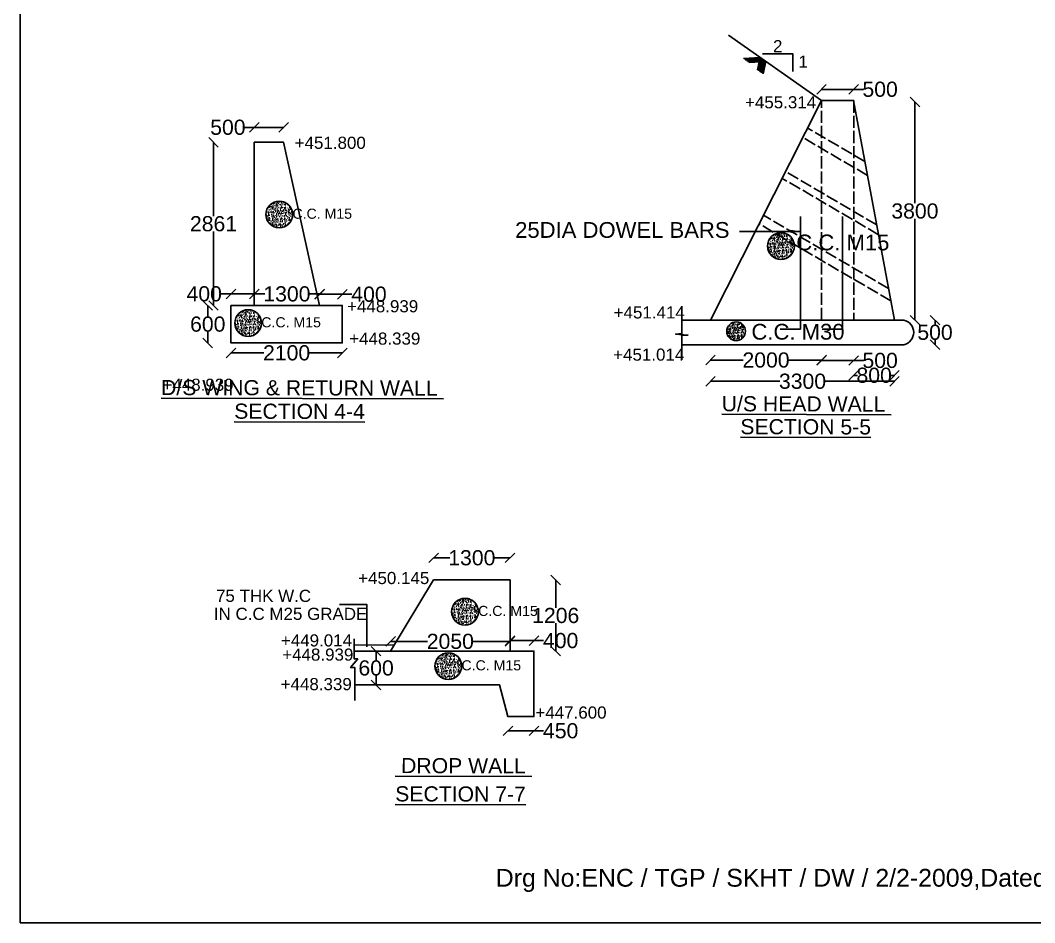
# Model space of a CAD drawing. Header units: millimetres. Extents: x 5124 to 6568637, y 2311 to 91879094.
# Drawn here: x 3786690 to 3796725, y 45942158 to 45951084 of the extents above; entities that cross this region are included whole.
import ezdxf

# ---------------------------------------------------------------- set-up
doc = ezdxf.new("R2010")
doc.units = ezdxf.units.MM
doc.header["$MEASUREMENT"] = 0
doc.linetypes.add('ACAD_ISO02W100', pattern=[15, 12, -3])
for name, color, linetype in [('DIMENSION', 7, 'Continuous'), ('DRAWING', 7, 'Continuous'), ('TEXT', 7, 'Continuous')]:
    doc.layers.add(name, color=color, linetype=linetype)
doc.styles.get("Standard").update_dxf_attribs({"font": 'arial.ttf', "height": 150})
doc.dimstyles.get("Standard").update_dxf_attribs({"dimtxt": 200, "dimasz": 110, "dimexe": 0.18, "dimexo": 0.0625, "dimgap": 0.09, "dimtad": 0, "dimtih": 1, "dimtoh": 1, "dimdec": 0, "dimzin": 0, "dimdsep": 46, "dimtxsty": 'Standard', "dimblk": 'OBLIQUE', "dimcen": 0.09, "dimse1": 1, "dimse2": 1, "dimadec": 0, "dimazin": 0, "dimtfac": 1, "dimtdec": 0, "dimtofl": 0, "dimtmove": 0, "dimatfit": 3, "dimfxl": 1, "dimtolj": 1, "dimtzin": 0, "dimarcsym": 0})

# ---------------------------------------------------------------- blocks, each defined once
blk = doc.blocks.new('_Oblique')
at = {"color": 0, "linetype": 'ByBlock', "lineweight": -2}
blk.add_line((-0.5, -0.5), (0.5, 0.5), dxfattribs=at)
blk = doc.blocks.new('*D75')
at = {"layer": 'Defpoints', "color": 0, "transparency": 16777216}
for p in [(3793518, 45948118.5), (3794616.5, 45948118.5), (3794616.5, 45947723)]:
    blk.add_point(p, dxfattribs=at)
at = {"layer": 'DIMENSION', "color": 0, "lineweight": -2, "transparency": 16777216}
for p, q in [((3793518, 45947723), (3793842.16, 45947723)), ((3794616.5, 45947723), (3794292.34, 45947723))]:
    blk.add_line(p, q, dxfattribs=at)
at = {"layer": 'DIMENSION', "color": 0, "lineweight": -2, "transparency": 16777216, "xscale": 95, "yscale": 95, "zscale": 95, "rotation": 180}
blk.add_blockref('_Oblique', (3793518, 45947723), dxfattribs=at)
at = {"layer": 'DIMENSION', "color": 0, "lineweight": -2, "transparency": 16777216, "xscale": 95, "yscale": 95, "zscale": 95}
blk.add_blockref('_Oblique', (3794616.5, 45947723), dxfattribs=at)
at = {"layer": 'DIMENSION', "color": 0, "transparency": 16777216, "insert": (3794067.25, 45947723), "char_height": 150, "attachment_point": 5}
blk.add_mtext('\\A1;2000', dxfattribs=at)
blk = doc.blocks.new('*D76')
at = {"layer": 'Defpoints', "color": 0, "transparency": 16777216}
for p in [(3794616, 45948118), (3794935, 45948118), (3794935, 45947719)]:
    blk.add_point(p, dxfattribs=at)
at = {"layer": 'DIMENSION', "color": 0, "lineweight": -2, "transparency": 16777216}
for p, q in [((3794616, 45947719), (3794935, 45947719)), ((3794935, 45947719), (3795030, 45947719))]:
    blk.add_line(p, q, dxfattribs=at)
at = {"layer": 'DIMENSION', "color": 0, "lineweight": -2, "transparency": 16777216, "xscale": 95, "yscale": 95, "zscale": 95, "rotation": 180}
blk.add_blockref('_Oblique', (3794616, 45947719), dxfattribs=at)
at = {"layer": 'DIMENSION', "color": 0, "lineweight": -2, "transparency": 16777216, "xscale": 95, "yscale": 95, "zscale": 95}
blk.add_blockref('_Oblique', (3794935, 45947719), dxfattribs=at)
at = {"layer": 'DIMENSION', "color": 0, "transparency": 16777216, "insert": (3795196, 45947719), "char_height": 150, "attachment_point": 5}
blk.add_mtext('\\A1;500', dxfattribs=at)
blk = doc.blocks.new('*D77')
at = {"layer": 'Defpoints', "color": 0, "transparency": 16777216}
for p in [(3794935, 45948118), (3795338, 45948118), (3795338, 45947572)]:
    blk.add_point(p, dxfattribs=at)
at = {"layer": 'DIMENSION', "color": 0, "lineweight": -2, "transparency": 16777216}
for p, q in [((3794935, 45947572), (3794971, 45947572)), ((3795338, 45947572), (3795302, 45947572))]:
    blk.add_line(p, q, dxfattribs=at)
at = {"layer": 'DIMENSION', "color": 0, "lineweight": -2, "transparency": 16777216, "xscale": 95, "yscale": 95, "zscale": 95, "rotation": 180}
blk.add_blockref('_Oblique', (3794935, 45947572), dxfattribs=at)
at = {"layer": 'DIMENSION', "color": 0, "lineweight": -2, "transparency": 16777216, "xscale": 95, "yscale": 95, "zscale": 95}
blk.add_blockref('_Oblique', (3795338, 45947572), dxfattribs=at)
at = {"layer": 'DIMENSION', "color": 0, "transparency": 16777216, "insert": (3795137, 45947572), "char_height": 150, "attachment_point": 5}
blk.add_mtext('\\A1;800', dxfattribs=at)
blk = doc.blocks.new('*D78')
at = {"layer": 'Defpoints', "color": 0, "transparency": 16777216}
for p in [(3795430, 45948118), (3795430, 45947876), (3795739, 45947876)]:
    blk.add_point(p, dxfattribs=at)
at = {"layer": 'DIMENSION', "color": 0, "lineweight": -2, "transparency": 16777216}
for p, q in [((3795739, 45948118), (3795739, 45948074)), ((3795739, 45947876), (3795739, 45947920))]:
    blk.add_line(p, q, dxfattribs=at)
at = {"layer": 'DIMENSION', "color": 0, "lineweight": -2, "transparency": 16777216, "xscale": 95, "yscale": 95, "zscale": 95}
for p, rotation in [((3795739, 45948118), 90), ((3795739, 45947876), 270)]:
    blk.add_blockref('_Oblique', p, dxfattribs=dict(at, rotation=rotation))
at = {"layer": 'DIMENSION', "color": 0, "transparency": 16777216, "insert": (3795739, 45947997), "char_height": 150, "attachment_point": 5}
blk.add_mtext('\\A1;500', dxfattribs=at)
blk = doc.blocks.new('*D74')
at = {"layer": 'Defpoints', "color": 0, "transparency": 16777216}
for p in [(3795338.5, 45948118.5), (3793518, 45947723), (3795338.5, 45947513)]:
    blk.add_point(p, dxfattribs=at)
at = {"layer": 'DIMENSION', "color": 0, "lineweight": -2, "transparency": 16777216}
for p, q in [((3793518, 45947513), (3794204.49015, 45947513)), ((3795338.5, 45947513), (3794652.00985, 45947513))]:
    blk.add_line(p, q, dxfattribs=at)
at = {"layer": 'DIMENSION', "color": 0, "lineweight": -2, "transparency": 16777216, "xscale": 95, "yscale": 95, "zscale": 95, "rotation": 180}
blk.add_blockref('_Oblique', (3793518, 45947513), dxfattribs=at)
at = {"layer": 'DIMENSION', "color": 0, "lineweight": -2, "transparency": 16777216, "xscale": 95, "yscale": 95, "zscale": 95}
blk.add_blockref('_Oblique', (3795338.5, 45947513), dxfattribs=at)
at = {"layer": 'DIMENSION', "color": 0, "transparency": 16777216, "insert": (3794428.25, 45947513), "char_height": 150, "attachment_point": 5}
blk.add_mtext('\\A1;3300', dxfattribs=at)
blk = doc.blocks.new('*D79')
at = {"layer": 'Defpoints', "color": 0, "transparency": 16777216}
for p in [(3794935, 45950401), (3794616, 45950290), (3794935, 45950276)]:
    blk.add_point(p, dxfattribs=at)
at = {"layer": 'DIMENSION', "color": 0, "lineweight": -2, "transparency": 16777216}
for p, q in [((3794616, 45950401), (3794935, 45950401)), ((3794935, 45950401), (3795030, 45950401))]:
    blk.add_line(p, q, dxfattribs=at)
at = {"layer": 'DIMENSION', "color": 0, "lineweight": -2, "transparency": 16777216, "xscale": 95, "yscale": 95, "zscale": 95, "rotation": 180}
blk.add_blockref('_Oblique', (3794616, 45950401), dxfattribs=at)
at = {"layer": 'DIMENSION', "color": 0, "lineweight": -2, "transparency": 16777216, "xscale": 95, "yscale": 95, "zscale": 95}
blk.add_blockref('_Oblique', (3794935, 45950401), dxfattribs=at)
at = {"layer": 'DIMENSION', "color": 0, "transparency": 16777216, "insert": (3795196, 45950401), "char_height": 150, "attachment_point": 5}
blk.add_mtext('\\A1;500', dxfattribs=at)
blk = doc.blocks.new('*D80')
at = {"layer": 'Defpoints', "color": 0, "transparency": 16777216}
for p in [(3794935, 45950276), (3794976, 45948118), (3795540, 45948118)]:
    blk.add_point(p, dxfattribs=at)
at = {"layer": 'DIMENSION', "color": 0, "lineweight": -2, "transparency": 16777216}
for p, q in [((3795540, 45950276), (3795540, 45949274)), ((3795540, 45948118), (3795540, 45949121))]:
    blk.add_line(p, q, dxfattribs=at)
at = {"layer": 'DIMENSION', "color": 0, "lineweight": -2, "transparency": 16777216, "xscale": 95, "yscale": 95, "zscale": 95}
for p, rotation in [((3795540, 45950276), 90), ((3795540, 45948118), 270)]:
    blk.add_blockref('_Oblique', p, dxfattribs=dict(at, rotation=rotation))
at = {"layer": 'DIMENSION', "color": 0, "transparency": 16777216, "insert": (3795540, 45949197), "char_height": 150, "attachment_point": 5}
blk.add_mtext('\\A1;3800', dxfattribs=at)
blk = doc.blocks.new('*D111')
at = {"layer": 'Defpoints', "color": 0, "transparency": 16777216}
for p in [(3789005, 45950025), (3789005, 45949878), (3789296, 45949878)]:
    blk.add_point(p, dxfattribs=at)
at = {"layer": 'DIMENSION', "color": 0, "lineweight": -2, "transparency": 16777216}
for p, q in [((3789005, 45950025), (3788910, 45950025)), ((3789296, 45950025), (3789005, 45950025))]:
    blk.add_line(p, q, dxfattribs=at)
at = {"layer": 'DIMENSION', "color": 0, "lineweight": -2, "transparency": 16777216, "xscale": 95, "yscale": 95, "zscale": 95, "rotation": 180}
blk.add_blockref('_Oblique', (3789005, 45950025), dxfattribs=at)
at = {"layer": 'DIMENSION', "color": 0, "lineweight": -2, "transparency": 16777216, "xscale": 95, "yscale": 95, "zscale": 95}
blk.add_blockref('_Oblique', (3789296, 45950025), dxfattribs=at)
at = {"layer": 'DIMENSION', "color": 0, "transparency": 16777216, "insert": (3788744, 45950025), "char_height": 150, "attachment_point": 5}
blk.add_mtext('\\A1;500', dxfattribs=at)
blk = doc.blocks.new('*D112')
at = {"layer": 'Defpoints', "color": 0, "transparency": 16777216}
for p in [(3789005, 45949878), (3788602, 45948263), (3789005, 45948263)]:
    blk.add_point(p, dxfattribs=at)
at = {"layer": 'DIMENSION', "color": 0, "lineweight": -2, "transparency": 16777216}
for p, q in [((3788602, 45949878), (3788602, 45949147)), ((3788602, 45948263), (3788602, 45948994))]:
    blk.add_line(p, q, dxfattribs=at)
at = {"layer": 'DIMENSION', "color": 0, "lineweight": -2, "transparency": 16777216, "xscale": 95, "yscale": 95, "zscale": 95}
for p, rotation in [((3788602, 45949878), 90), ((3788602, 45948263), 270)]:
    blk.add_blockref('_Oblique', p, dxfattribs=dict(at, rotation=rotation))
at = {"layer": 'DIMENSION', "color": 0, "transparency": 16777216, "insert": (3788602, 45949071), "char_height": 150, "attachment_point": 5}
blk.add_mtext('\\A1;2861', dxfattribs=at)
blk = doc.blocks.new('*D113')
at = {"layer": 'Defpoints', "color": 0, "transparency": 16777216}
for p in [(3788774, 45948378), (3788774, 45948263), (3789005, 45948263)]:
    blk.add_point(p, dxfattribs=at)
at = {"layer": 'DIMENSION', "color": 0, "lineweight": -2, "transparency": 16777216}
for p, q in [((3788774, 45948378), (3788679, 45948378)), ((3789005, 45948378), (3788774, 45948378))]:
    blk.add_line(p, q, dxfattribs=at)
at = {"layer": 'DIMENSION', "color": 0, "lineweight": -2, "transparency": 16777216, "xscale": 95, "yscale": 95, "zscale": 95, "rotation": 180}
blk.add_blockref('_Oblique', (3788774, 45948378), dxfattribs=at)
at = {"layer": 'DIMENSION', "color": 0, "lineweight": -2, "transparency": 16777216, "xscale": 95, "yscale": 95, "zscale": 95}
blk.add_blockref('_Oblique', (3789005, 45948378), dxfattribs=at)
at = {"layer": 'DIMENSION', "color": 0, "transparency": 16777216, "insert": (3788510, 45948378), "char_height": 150, "attachment_point": 5}
blk.add_mtext('\\A1;400', dxfattribs=at)
blk = doc.blocks.new('*D114')
at = {"layer": 'Defpoints', "color": 0, "transparency": 16777216}
for p in [(3789652, 45948377), (3789005, 45948263), (3789652, 45948263)]:
    blk.add_point(p, dxfattribs=at)
at = {"layer": 'DIMENSION', "color": 0, "lineweight": -2, "transparency": 16777216}
for p, q in [((3789005, 45948377), (3789111, 45948377)), ((3789652, 45948377), (3789545, 45948377))]:
    blk.add_line(p, q, dxfattribs=at)
at = {"layer": 'DIMENSION', "color": 0, "lineweight": -2, "transparency": 16777216, "xscale": 95, "yscale": 95, "zscale": 95, "rotation": 180}
blk.add_blockref('_Oblique', (3789005, 45948377), dxfattribs=at)
at = {"layer": 'DIMENSION', "color": 0, "lineweight": -2, "transparency": 16777216, "xscale": 95, "yscale": 95, "zscale": 95}
blk.add_blockref('_Oblique', (3789652, 45948377), dxfattribs=at)
at = {"layer": 'DIMENSION', "color": 0, "transparency": 16777216, "insert": (3789328, 45948377), "char_height": 150, "attachment_point": 5}
blk.add_mtext('\\A1;1300', dxfattribs=at)
blk = doc.blocks.new('*D115')
at = {"layer": 'Defpoints', "color": 0, "transparency": 16777216}
for p in [(3789876, 45948374), (3789652, 45948263), (3789876, 45948263)]:
    blk.add_point(p, dxfattribs=at)
at = {"layer": 'DIMENSION', "color": 0, "lineweight": -2, "transparency": 16777216}
for p, q in [((3789652, 45948374), (3789876, 45948374)), ((3789876, 45948374), (3789971, 45948374))]:
    blk.add_line(p, q, dxfattribs=at)
at = {"layer": 'DIMENSION', "color": 0, "lineweight": -2, "transparency": 16777216, "xscale": 95, "yscale": 95, "zscale": 95, "rotation": 180}
blk.add_blockref('_Oblique', (3789652, 45948374), dxfattribs=at)
at = {"layer": 'DIMENSION', "color": 0, "lineweight": -2, "transparency": 16777216, "xscale": 95, "yscale": 95, "zscale": 95}
blk.add_blockref('_Oblique', (3789876, 45948374), dxfattribs=at)
at = {"layer": 'DIMENSION', "color": 0, "transparency": 16777216, "insert": (3790140, 45948374), "char_height": 150, "attachment_point": 5}
blk.add_mtext('\\A1;400', dxfattribs=at)
blk = doc.blocks.new('*D116')
at = {"layer": 'Defpoints', "color": 0, "transparency": 16777216}
for p in [(3788774, 45948263), (3788545, 45947892), (3788774, 45947892)]:
    blk.add_point(p, dxfattribs=at)
at = {"layer": 'DIMENSION', "color": 0, "lineweight": -2, "transparency": 16777216}
for p, q in [((3788545, 45948263), (3788545, 45948154)), ((3788545, 45947892), (3788545, 45948001))]:
    blk.add_line(p, q, dxfattribs=at)
at = {"layer": 'DIMENSION', "color": 0, "lineweight": -2, "transparency": 16777216, "xscale": 95, "yscale": 95, "zscale": 95}
for p, rotation in [((3788545, 45948263), 90), ((3788545, 45947892), 270)]:
    blk.add_blockref('_Oblique', p, dxfattribs=dict(at, rotation=rotation))
at = {"layer": 'DIMENSION', "color": 0, "transparency": 16777216, "insert": (3788545, 45948078), "char_height": 150, "attachment_point": 5}
blk.add_mtext('\\A1;600', dxfattribs=at)
blk = doc.blocks.new('*D117')
at = {"layer": 'Defpoints', "color": 0, "transparency": 16777216}
for p in [(3788774, 45947892.5), (3789876, 45947892.5), (3789876, 45947794)]:
    blk.add_point(p, dxfattribs=at)
at = {"layer": 'DIMENSION', "color": 0, "lineweight": -2, "transparency": 16777216}
for p, q in [((3788774, 45947794), (3789099.91, 45947794)), ((3789876, 45947794), (3789550.09, 45947794))]:
    blk.add_line(p, q, dxfattribs=at)
at = {"layer": 'DIMENSION', "color": 0, "lineweight": -2, "transparency": 16777216, "xscale": 95, "yscale": 95, "zscale": 95, "rotation": 180}
blk.add_blockref('_Oblique', (3788774, 45947794), dxfattribs=at)
at = {"layer": 'DIMENSION', "color": 0, "lineweight": -2, "transparency": 16777216, "xscale": 95, "yscale": 95, "zscale": 95}
blk.add_blockref('_Oblique', (3789876, 45947794), dxfattribs=at)
at = {"layer": 'DIMENSION', "color": 0, "transparency": 16777216, "insert": (3789325, 45947794), "char_height": 150, "attachment_point": 5}
blk.add_mtext('\\A1;2100', dxfattribs=at)
blk = doc.blocks.new('*D118')
at = {"layer": 'Defpoints', "color": 0, "transparency": 16777216}
for p in [(3790778.5, 45945767), (3790778.5, 45945548.5), (3791536, 45945548.5)]:
    blk.add_point(p, dxfattribs=at)
at = {"layer": 'DIMENSION', "color": 0, "lineweight": -2, "transparency": 16777216}
for p, q in [((3790778.5, 45945767), (3790940.499, 45945767)), ((3791536, 45945767), (3791374.001, 45945767))]:
    blk.add_line(p, q, dxfattribs=at)
at = {"layer": 'DIMENSION', "color": 0, "lineweight": -2, "transparency": 16777216, "xscale": 95, "yscale": 95, "zscale": 95, "rotation": 180}
blk.add_blockref('_Oblique', (3790778.5, 45945767), dxfattribs=at)
at = {"layer": 'DIMENSION', "color": 0, "lineweight": -2, "transparency": 16777216, "xscale": 95, "yscale": 95, "zscale": 95}
blk.add_blockref('_Oblique', (3791536, 45945767), dxfattribs=at)
at = {"layer": 'DIMENSION', "color": 0, "transparency": 16777216, "insert": (3791157.25, 45945767), "char_height": 150, "attachment_point": 5}
blk.add_mtext('\\A1;1300', dxfattribs=at)
blk = doc.blocks.new('*D119')
at = {"layer": 'Defpoints', "color": 0, "transparency": 16777216}
for p in [(3791536, 45944940), (3790353, 45944844.5), (3791536, 45944844.5)]:
    blk.add_point(p, dxfattribs=at)
at = {"layer": 'DIMENSION', "color": 0, "lineweight": -2, "transparency": 16777216}
for p, q in [((3790353, 45944940), (3790719.41, 45944940)), ((3791536, 45944940), (3791169.59, 45944940))]:
    blk.add_line(p, q, dxfattribs=at)
at = {"layer": 'DIMENSION', "color": 0, "lineweight": -2, "transparency": 16777216, "xscale": 95, "yscale": 95, "zscale": 95, "rotation": 180}
blk.add_blockref('_Oblique', (3790353, 45944940), dxfattribs=at)
at = {"layer": 'DIMENSION', "color": 0, "lineweight": -2, "transparency": 16777216, "xscale": 95, "yscale": 95, "zscale": 95}
blk.add_blockref('_Oblique', (3791536, 45944940), dxfattribs=at)
at = {"layer": 'DIMENSION', "color": 0, "transparency": 16777216, "insert": (3790944.5, 45944940), "char_height": 150, "attachment_point": 5}
blk.add_mtext('\\A1;2050', dxfattribs=at)
blk = doc.blocks.new('*D120')
at = {"layer": 'Defpoints', "color": 0, "transparency": 16777216}
for p in [(3790210, 45944844), (3790210, 45944510), (3790210, 45944510)]:
    blk.add_point(p, dxfattribs=at)
at = {"layer": 'DIMENSION', "color": 0, "lineweight": -2, "transparency": 16777216}
for p, q in [((3790210, 45944844), (3790210, 45944754)), ((3790210, 45944510), (3790210, 45944601))]:
    blk.add_line(p, q, dxfattribs=at)
at = {"layer": 'DIMENSION', "color": 0, "lineweight": -2, "transparency": 16777216, "xscale": 95, "yscale": 95, "zscale": 95}
for p, rotation in [((3790210, 45944844), 90), ((3790210, 45944510), 270)]:
    blk.add_blockref('_Oblique', p, dxfattribs=dict(at, rotation=rotation))
at = {"layer": 'DIMENSION', "color": 0, "transparency": 16777216, "insert": (3790210, 45944677), "char_height": 150, "attachment_point": 5}
blk.add_mtext('\\A1;600', dxfattribs=at)
blk = doc.blocks.new('*D121')
at = {"layer": 'Defpoints', "color": 0, "transparency": 16777216}
for p in [(3791536, 45945548), (3791987, 45945548), (3791772, 45944844)]:
    blk.add_point(p, dxfattribs=at)
at = {"layer": 'DIMENSION', "color": 0, "lineweight": -2, "transparency": 16777216}
for p, q in [((3791987, 45945548), (3791987, 45945273)), ((3791987, 45944844), (3791987, 45945120))]:
    blk.add_line(p, q, dxfattribs=at)
at = {"layer": 'DIMENSION', "color": 0, "lineweight": -2, "transparency": 16777216, "xscale": 95, "yscale": 95, "zscale": 95}
for p, rotation in [((3791987, 45945548), 90), ((3791987, 45944844), 270)]:
    blk.add_blockref('_Oblique', p, dxfattribs=dict(at, rotation=rotation))
at = {"layer": 'DIMENSION', "color": 0, "transparency": 16777216, "insert": (3791987, 45945196), "char_height": 150, "attachment_point": 5}
blk.add_mtext('\\A1;1206', dxfattribs=at)
blk = doc.blocks.new('*D122')
at = {"layer": 'Defpoints', "color": 0, "transparency": 16777216}
for p in [(3791772, 45944948), (3791536, 45944844), (3791772, 45944844)]:
    blk.add_point(p, dxfattribs=at)
at = {"layer": 'DIMENSION', "color": 0, "lineweight": -2, "transparency": 16777216}
for p, q in [((3791536, 45944948), (3791772, 45944948)), ((3791772, 45944948), (3791867, 45944948))]:
    blk.add_line(p, q, dxfattribs=at)
at = {"layer": 'DIMENSION', "color": 0, "lineweight": -2, "transparency": 16777216, "xscale": 95, "yscale": 95, "zscale": 95, "rotation": 180}
blk.add_blockref('_Oblique', (3791536, 45944948), dxfattribs=at)
at = {"layer": 'DIMENSION', "color": 0, "lineweight": -2, "transparency": 16777216, "xscale": 95, "yscale": 95, "zscale": 95}
blk.add_blockref('_Oblique', (3791772, 45944948), dxfattribs=at)
at = {"layer": 'DIMENSION', "color": 0, "transparency": 16777216, "insert": (3792036, 45944948), "char_height": 150, "attachment_point": 5}
blk.add_mtext('\\A1;400', dxfattribs=at)
blk = doc.blocks.new('*D123')
at = {"layer": 'Defpoints', "color": 0, "transparency": 16777216}
for p in [(3791514, 45944198), (3791772, 45944198), (3791772, 45944056)]:
    blk.add_point(p, dxfattribs=at)
at = {"layer": 'DIMENSION', "color": 0, "lineweight": -2, "transparency": 16777216}
for p, q in [((3791514, 45944056), (3791772, 45944056)), ((3791772, 45944056), (3791867, 45944056))]:
    blk.add_line(p, q, dxfattribs=at)
at = {"layer": 'DIMENSION', "color": 0, "lineweight": -2, "transparency": 16777216, "xscale": 95, "yscale": 95, "zscale": 95, "rotation": 180}
blk.add_blockref('_Oblique', (3791514, 45944056), dxfattribs=at)
at = {"layer": 'DIMENSION', "color": 0, "lineweight": -2, "transparency": 16777216, "xscale": 95, "yscale": 95, "zscale": 95}
blk.add_blockref('_Oblique', (3791772, 45944056), dxfattribs=at)
at = {"layer": 'DIMENSION', "color": 0, "transparency": 16777216, "insert": (3792036, 45944056), "char_height": 150, "attachment_point": 5}
blk.add_mtext('\\A1;450', dxfattribs=at)

msp = doc.modelspace()

# ---------------------------------------------------------------- hatches: boundary and pattern name
at = {"layer": 'DRAWING'}
h = msp.add_hatch(dxfattribs=at)
h.set_pattern_fill('AR-CONC,_O', color=256, scale=7.806132)
h.set_pattern_definition([(50, (1108030.24, 10071626.315), (55.99027325, -4.898514193), [5.85459865, -64.40058511]), (355, (1108030.24, 10071626.315), (-10.8311116, 58.7171073), [4.68367892, -51.520468085]), (100.4514, (1108034.904, 10071625.907), (45.15920324, 53.81855746), [4.97564307, -54.73207546]), (46.1842, (1108030.24, 10071641.93), (83.31023998, -12.92063196), [8.78189797, -96.60087766]), (96.6356, (1108037.18, 10071640.85), (72.96100014, 76.04092224), [7.46346484, -82.09810008]), (351.1842, (1108030.24, 10071641.93), (72.96094078, 76.04097923), [7.02551838, -77.28070213]), (21, (1108038.045, 10071638.024), (46.59534959, -31.42896016), [5.85459865, -64.40058511]), (326, (1108038.045, 10071638.024), (18.99351484, 56.60616629), [4.68367892, -51.520468085]), (71.4514, (1108041.93, 10071635.405), (65.588883515, 25.17715479), [4.97564307, -54.73207546]), (37.5, (1108030.239, 10071626.315), (0.9492143, 25.986132079), [0, -50.895977563, 0, -52.301081238, 0, -51.715621373]), (7.5, (1108030.239, 10071626.315), (20.535554103, 30.788296991), [0, -29.819422437, 0, -49.725057833, 0, -19.710482108]), (327.5, (1108012.83, 10071626.315), (41.670881494, -1.760662954), [0, -19.51532882, 0, -60.88782592, 0, -80.793461315]), (317.5, (1108005.025, 10071626.315), (45.524279432, 7.814326587), [0, -25.369927466, 0, -40.435761315, 0, -57.37506673])])
h.paths.add_polyline_path([(3789120.5, 45949163.2, 1), (3789384.8, 45949163.2, 1)])
h = msp.add_hatch(dxfattribs=at)
h.set_pattern_fill('AR-CONC,_O', color=256, scale=7.806132)
h.set_pattern_definition([(50, (1112992.74, 10071313.817), (55.99027325, -4.898514193), [5.85459865, -64.40058511]), (355, (1112992.74, 10071313.817), (-10.8311116, 58.7171073), [4.68367892, -51.520468085]), (100.4514, (1112997.404, 10071313.41), (45.15920324, 53.81855746), [4.97564307, -54.73207546]), (46.1842, (1112992.74, 10071329.43), (83.31023998, -12.92063196), [8.78189797, -96.60087766]), (96.6356, (1112999.68, 10071328.35), (72.96100014, 76.04092224), [7.46346484, -82.09810008]), (351.1842, (1112992.74, 10071329.43), (72.96094078, 76.04097923), [7.02551838, -77.28070213]), (21, (1113000.544, 10071325.526), (46.59534959, -31.42896016), [5.85459865, -64.40058511]), (326, (1113000.544, 10071325.526), (18.99351484, 56.60616629), [4.68367892, -51.520468085]), (71.4514, (1113004.427, 10071322.907), (65.588883515, 25.17715479), [4.97564307, -54.73207546]), (37.5, (1112992.738, 10071313.817), (0.9492143, 25.986132079), [0, -50.895977563, 0, -52.301081238, 0, -51.715621373]), (7.5, (1112992.738, 10071313.817), (20.535554103, 30.788296991), [0, -29.819422437, 0, -49.725057833, 0, -19.710482108]), (327.5, (1112975.33, 10071313.817), (41.670881494, -1.760662954), [0, -19.51532882, 0, -60.88782592, 0, -80.793461315]), (317.5, (1112967.524, 10071313.817), (45.524279432, 7.814326587), [0, -25.369927466, 0, -40.435761315, 0, -57.37506673])])
h.paths.add_polyline_path([(3794083, 45948850.7, 1), (3794347.3, 45948850.7, 1)])
h = msp.add_hatch(dxfattribs=at)
h.set_pattern_fill('AR-CONC,_O', color=256, scale=7.806132)
h.set_pattern_definition([(50, (1107722.24, 10070552.315), (55.99027325, -4.898514193), [5.85459865, -64.40058511]), (355, (1107722.24, 10070552.315), (-10.8311116, 58.7171073), [4.68367892, -51.520468085]), (100.4514, (1107726.904, 10070551.907), (45.15920324, 53.81855746), [4.97564307, -54.73207546]), (46.1842, (1107722.24, 10070567.93), (83.31023998, -12.92063196), [8.78189797, -96.60087766]), (96.6356, (1107729.18, 10070566.85), (72.96100014, 76.04092224), [7.46346484, -82.09810008]), (351.1842, (1107722.24, 10070567.93), (72.96094078, 76.04097923), [7.02551838, -77.28070213]), (21, (1107730.045, 10070564.024), (46.59534959, -31.42896016), [5.85459865, -64.40058511]), (326, (1107730.045, 10070564.024), (18.99351484, 56.60616629), [4.68367892, -51.520468085]), (71.4514, (1107733.93, 10070561.405), (65.588883515, 25.17715479), [4.97564307, -54.73207546]), (37.5, (1107722.239, 10070552.315), (0.9492143, 25.986132079), [0, -50.895977563, 0, -52.301081238, 0, -51.715621373]), (7.5, (1107722.239, 10070552.315), (20.535554103, 30.788296991), [0, -29.819422437, 0, -49.725057833, 0, -19.710482108]), (327.5, (1107704.83, 10070552.315), (41.670881494, -1.760662954), [0, -19.51532882, 0, -60.88782592, 0, -80.793461315]), (317.5, (1107697.025, 10070552.315), (45.524279432, 7.814326587), [0, -25.369927466, 0, -40.435761315, 0, -57.37506673])])
h.paths.add_polyline_path([(3788812.5, 45948089.2, 1), (3789076.8, 45948089.2, 1)])
h = msp.add_hatch(dxfattribs=at)
h.set_pattern_fill('AR-CONC,_O', color=256, scale=7.806132)
h.set_pattern_definition([(50, (1112548.74, 10070470.817), (55.99027325, -4.898514193), [5.85459865, -64.40058511]), (355, (1112548.74, 10070470.817), (-10.8311116, 58.7171073), [4.68367892, -51.520468085]), (100.4514, (1112553.404, 10070470.41), (45.15920324, 53.81855746), [4.97564307, -54.73207546]), (46.1842, (1112548.74, 10070486.43), (83.31023998, -12.92063196), [8.78189797, -96.60087766]), (96.6356, (1112555.68, 10070485.35), (72.96100014, 76.04092224), [7.46346484, -82.09810008]), (351.1842, (1112548.74, 10070486.43), (72.96094078, 76.04097923), [7.02551838, -77.28070213]), (21, (1112556.544, 10070482.526), (46.59534959, -31.42896016), [5.85459865, -64.40058511]), (326, (1112556.544, 10070482.526), (18.99351484, 56.60616629), [4.68367892, -51.520468085]), (71.4514, (1112560.427, 10070479.907), (65.588883515, 25.17715479), [4.97564307, -54.73207546]), (37.5, (1112548.738, 10070470.817), (0.9492143, 25.986132079), [0, -50.895977563, 0, -52.301081238, 0, -51.715621373]), (7.5, (1112548.738, 10070470.817), (20.535554103, 30.788296991), [0, -29.819422437, 0, -49.725057833, 0, -19.710482108]), (327.5, (1112531.33, 10070470.817), (41.670881494, -1.760662954), [0, -19.51532882, 0, -60.88782592, 0, -80.793461315]), (317.5, (1112523.524, 10070470.817), (45.524279432, 7.814326587), [0, -25.369927466, 0, -40.435761315, 0, -57.37506673])])
h.paths.add_polyline_path([(3793864, 45948007.7, 1), (3793678.3, 45948007.7, 1)])
h = msp.add_hatch(dxfattribs=at)
h.set_pattern_fill('AR-CONC,_O', color=256, scale=7.806132)
h.set_pattern_definition([(50, (1109867.236, 10067697.317), (55.99027325, -4.898514193), [5.85459865, -64.40058511]), (355, (1109867.236, 10067697.317), (-10.8311116, 58.7171073), [4.68367892, -51.520468085]), (100.4514, (1109871.9, 10067696.91), (45.15920324, 53.81855746), [4.97564307, -54.73207546]), (46.1842, (1109867.236, 10067712.93), (83.31023998, -12.92063196), [8.78189797, -96.60087766]), (96.6356, (1109874.18, 10067711.85), (72.96100014, 76.04092224), [7.46346484, -82.09810008]), (351.1842, (1109867.236, 10067712.93), (72.96094078, 76.04097923), [7.02551838, -77.28070213]), (21, (1109875.04, 10067709.026), (46.59534959, -31.42896016), [5.85459865, -64.40058511]), (326, (1109875.04, 10067709.026), (18.99351484, 56.60616629), [4.68367892, -51.520468085]), (71.4514, (1109878.925, 10067706.407), (65.588883515, 25.17715479), [4.97564307, -54.73207546]), (37.5, (1109867.236, 10067697.317), (0.9492143, 25.986132079), [0, -50.895977563, 0, -52.301081238, 0, -51.715621373]), (7.5, (1109867.236, 10067697.317), (20.535554103, 30.788296991), [0, -29.819422437, 0, -49.725057833, 0, -19.710482108]), (327.5, (1109849.828, 10067697.317), (41.670881494, -1.760662954), [0, -19.51532882, 0, -60.88782592, 0, -80.793461315]), (317.5, (1109842.02, 10067697.317), (45.524279432, 7.814326587), [0, -25.369927466, 0, -40.435761315, 0, -57.37506673])])
h.paths.add_polyline_path([(3790957.5, 45945234.2, 1), (3791221.8, 45945234.2, 1)])
h = msp.add_hatch(dxfattribs=at)
h.set_pattern_fill('AR-CONC,_O', color=256, scale=7.806132)
h.set_pattern_definition([(50, (1109702.236, 10067159.317), (55.99027325, -4.898514193), [5.85459865, -64.40058511]), (355, (1109702.236, 10067159.317), (-10.8311116, 58.7171073), [4.68367892, -51.520468085]), (100.4514, (1109706.9, 10067158.91), (45.15920324, 53.81855746), [4.97564307, -54.73207546]), (46.1842, (1109702.236, 10067174.93), (83.31023998, -12.92063196), [8.78189797, -96.60087766]), (96.6356, (1109709.18, 10067173.85), (72.96100014, 76.04092224), [7.46346484, -82.09810008]), (351.1842, (1109702.236, 10067174.93), (72.96094078, 76.04097923), [7.02551838, -77.28070213]), (21, (1109710.04, 10067171.026), (46.59534959, -31.42896016), [5.85459865, -64.40058511]), (326, (1109710.04, 10067171.026), (18.99351484, 56.60616629), [4.68367892, -51.520468085]), (71.4514, (1109713.925, 10067168.407), (65.588883515, 25.17715479), [4.97564307, -54.73207546]), (37.5, (1109702.236, 10067159.317), (0.9492143, 25.986132079), [0, -50.895977563, 0, -52.301081238, 0, -51.715621373]), (7.5, (1109702.236, 10067159.317), (20.535554103, 30.788296991), [0, -29.819422437, 0, -49.725057833, 0, -19.710482108]), (327.5, (1109684.828, 10067159.317), (41.670881494, -1.760662954), [0, -19.51532882, 0, -60.88782592, 0, -80.793461315]), (317.5, (1109677.02, 10067159.317), (45.524279432, 7.814326587), [0, -25.369927466, 0, -40.435761315, 0, -57.37506673])])
h.paths.add_polyline_path([(3790792.5, 45944696.2, 1), (3791056.8, 45944696.2, 1)])

# ---------------------------------------------------------------- linework, layer by layer
for points in [[(3786690.5, 45957488), (3808787, 45957488), (3808787, 45942158), (3786690.5, 45942158)], [(3793518, 45948118.5), (3795338.5, 45948118.5), (3794932.5, 45950289.5), (3794616.5, 45950289.5)], [(3789005, 45948263), (3789651.5, 45948263), (3789295.5, 45949878.5), (3789005, 45949878.5)], [(3788774, 45948263), (3789876, 45948263), (3789876, 45947892.5), (3788774, 45947892.5)]]:
    msp.add_lwpolyline(points, close=True, dxfattribs=at)
for points in [[(3794616.5, 45950289.5), (3793696.5, 45950937.5)], [(3794009.4, 45950717.1), (3793845, 45950706)], [(3794018.2, 45950710.9), (3793853.8, 45950699.8)], [(3794027, 45950704.7), (3793862.6, 45950693.6)], [(3794033.2, 45950700.3), (3793868.8, 45950689.2)], [(3794041.3, 45950694.6), (3793876.9, 45950683.5)], [(3794047.8, 45950690.1), (3793883.4, 45950679)], [(3794052.6, 45950686.7), (3793888.2, 45950675.6)], [(3794059.7, 45950681.7), (3793895.3, 45950670.6)], [(3794065.9, 45950677.3), (3793901.5, 45950666.2)], [(3794009.4, 45950717.1), (3793982, 45950595)], [(3794018.2, 45950710.9), (3793990.8, 45950588.8)], [(3794027, 45950704.7), (3793999.6, 45950582.6)], [(3794033.2, 45950700.3), (3794005.8, 45950578.2)], [(3794041.3, 45950694.6), (3794013.9, 45950572.5)], [(3794047.8, 45950690.1), (3794020.4, 45950568)], [(3794052.6, 45950686.7), (3794025.2, 45950564.6)], [(3794031.5, 45950751), (3794334, 45950751), (3794334, 45950576)], [(3794059.7, 45950681.7), (3794032.3, 45950559.6)], [(3794065.9, 45950677.3), (3794038.5, 45950555.2)], [(3794206, 45948029.5), (3794407.5, 45948029.5), (3794407.5, 45949144.5)], [(3794622.5, 45948029.5), (3794824, 45948029.5), (3794824, 45949144.5)], [(3793236, 45947985.5), (3793236, 45948118.5), (3795430.5, 45948118.5)], [(3795430.5, 45947875.5), (3793236, 45947875.5), (3793236, 45947965.5)], [(3791536, 45944844.5), (3791536, 45945548.5), (3790778.5, 45945548.5), (3790353, 45944844.5)], [(3790117.5, 45944886.5), (3790117.5, 45945306), (3789846.5, 45945306)], [(3789993.5, 45944967), (3789993.5, 45944768), (3790029, 45944768), (3789958, 45944681), (3790000, 45944681), (3790000, 45944356)], [(3789993.5, 45944905), (3790389.4, 45944904.7)], [(3789993.5, 45944844.5), (3791772, 45944844.5), (3791772, 45944197.5), (3791514.5, 45944197.5), (3791431.5, 45944510), (3790000, 45944510)]]:
    msp.add_lwpolyline(points, dxfattribs=at)
at = {"layer": 'DRAWING', "linetype": 'ACAD_ISO02W100', "ltscale": 10}
msp.add_lwpolyline([(3794616.5, 45950289.5), (3794935, 45950289.5), (3794935, 45948118.5), (3794616.5, 45948118.5)], close=True, dxfattribs=at)
for points in [[(3795045.4, 45949685.9), (3794478.9, 45950017.6)], [(3795070.9, 45949549.5), (3794431.5, 45949923.9)], [(3795162.3, 45949060.7), (3794261.6, 45949588.1)], [(3795180.6, 45948962.9), (3794227.6, 45949520.8)], [(3795280.2, 45948430.3), (3794042.4, 45949155)], [(3795303.1, 45948307.6), (3793999.8, 45949070.7)]]:
    msp.add_lwpolyline(points, dxfattribs=at)
at = {"layer": 'DRAWING', "linetype": 'Continuous'}
msp.add_lwpolyline([(3793236, 45948254.9), (3793236, 45947985.5), (3793172.5, 45947980.5), (3793295, 45947970.5), (3793236, 45947965.5), (3793236, 45947725.6)], dxfattribs=at)
at = {"layer": 'DRAWING'}
for centre, radius in [((3789252.7, 45949163.2), 132.2), ((3794215.2, 45948850.7), 132.2), ((3788944.7, 45948089.2), 132.2), ((3793771.2, 45948007.7), 92.8), ((3791089.7, 45945234.2), 132.2), ((3790924.7, 45944696.2), 132.2)]:
    msp.add_circle(centre, radius, dxfattribs=at)
msp.add_arc((3795403.6, 45947997), 124.5, 282.50288, 77.49712, dxfattribs=at)

# ---------------------------------------------------------------- texts
at = {"layer": 'TEXT'}
for s, height, p in [('2', 120, (3794136.2, 45950768)), ('1', 120, (3794388.9, 45950615.4)), ('+455.314', 120, (3793859.6, 45950213.2)), ('+451.800', 120, (3789404.6, 45949812.4)), (' C.C. M15  ', 100, (3789343.8, 45949120.9)), ('25DIA DOWEL BARS', 156.123, (3791585.6, 45948932.2)), (' C.C. M15  ', 156.123, (3794306.3, 45948808.4)), ('+448.939', 120, (3789923.1, 45948195.4)), ('+451.414', 120, (3792560, 45948134.5)), (' C.C. M15  ', 100, (3789035.8, 45948046.9)), (' C.C. M30', 156.12, (3793862.3, 45947925.4)), ('+448.339', 120, (3789944.1, 45947875.9)), ('+451.014', 120, (3792555.1, 45947717.2)), ('+448.939', 120, (3788097.1, 45947419.1)), ('+448.939', 120, (3788097.1, 45947419.1)), ('+450.145', 120, (3790032.6, 45945507.5)), ('75 THK W.C', 120, (3788626.5, 45945331)), ('IN C.C M25 GRADE', 120, (3788605.5, 45945153)), (' C.C. M15  ', 100, (3791180.8, 45945191.9)), ('+449.014', 120, (3789268.5, 45944890.4)), ('+448.939', 120, (3789281.5, 45944750)), (' C.C. M15  ', 100, (3791015.8, 45944653.9)), ('+448.339', 120, (3789266, 45944458)), ('+447.600', 120, (3791786.1, 45944177))]:
    msp.add_text(s, height=height, dxfattribs=at).set_placement(p)
for s, p in [('%%UD/S WING & RETURN WALL ', (3788083, 45947377.2)), ('%%UU/S HEAD WALL ', (3793628.9, 45947216.9)), ('%%USECTION 4-4', (3788806.4, 45947142.8)), ('%%USECTION 5-5', (3793813.3, 45946990.1)), ('%%U DROP WALL ', (3790399, 45943637.5)), ('%%USECTION 7-7', (3790399, 45943358))]:
    msp.add_text(s, height=150, rotation=359.8588, dxfattribs=at).set_placement(p)
at = {"layer": 'TEXT', "insert": (3791394.1, 45942690.4), "char_height": 175.921, "width": 9248.75, "attachment_point": 1}
msp.add_mtext('Drg No:ENC / TGP / SKHT / DW / 2/2-2009,Dated: 19-01-2009', dxfattribs=at)

# ---------------------------------------------------------------- dimensions: what is measured, and where the dimension line sits
at = {"layer": 'DIMENSION'}
for base, p1, p2, text, picture, middle in [((3794935, 45950401), (3794616.5, 45950289.5), (3794935, 45950276.1), '500', '*D79', (3795195.5, 45950401)), ((3789005, 45950025), (3789295.5, 45949878.5), (3789005, 45949878.5), '500', '*D111', (3788744.5, 45950025)), ((3788774, 45948378), (3789005, 45948263), (3788774, 45948263), '400', '*D113', (3788510.4, 45948378)), ((3789651.5, 45948376.9), (3789005, 45948263), (3789651.5, 45948263), '1300', '*D114', (3789328.2, 45948376.9)), ((3789876, 45948374.5), (3789651.5, 45948263), (3789876, 45948263), '400', '*D115', (3790139.6, 45948374.5)), ((3794616.5, 45947723), (3793518, 45948118.5), (3794616.5, 45948118.5), '2000', '*D75', (3794067.2, 45947723)), ((3795338.5, 45947513), (3793518, 45947723), (3795338.5, 45948118.5), '3300', '*D74', (3794428.2, 45947513)), ((3794935, 45947719), (3794616.5, 45948118.5), (3794935, 45948118.5), '500', '*D76', (3795195.5, 45947719)), ((3795338.5, 45947572), (3794935, 45948118.5), (3795338.5, 45948118.5), '800', '*D77', (3795136.8, 45947572)), ((3789876, 45947794), (3788774, 45947892.5), (3789876, 45947892.5), '2100', '*D117', (3789325, 45947794)), ((3790778.5, 45945767), (3791536, 45945548.5), (3790778.5, 45945548.5), '1300', '*D118', (3791157.2, 45945767)), ((3791536, 45944940), (3790353, 45944844.5), (3791536, 45944844.5), '2050', '*D119', (3790944.5, 45944940)), ((3791772, 45944948), (3791536, 45944844.5), (3791772, 45944844.5), '400', '*D122', (3792035.6, 45944948)), ((3791772, 45944056), (3791514.5, 45944197.5), (3791772, 45944197.5), '450', '*D123', (3792035.6, 45944056))]:
    dim = msp.add_linear_dim(base=base, p1=p1, p2=p2, text=text, dimstyle='Standard', override={"dimasz": 95, "dimfxl": 2000, "dimarcsym": 1}, dxfattribs=at)
    dim.commit()
    dim.dimension.update_dxf_attribs({"geometry": picture, "text_midpoint": middle})
for base, p1, p2, text, picture, middle in [((3795540, 45948118.5), (3794935, 45950276.1), (3794976.5, 45948118.5), '3800', '*D80', (3795540, 45949197.3)), ((3788602.5, 45948263), (3789005, 45949878.5), (3789005, 45948263), '2861', '*D112', (3788602.5, 45949070.8)), ((3788545.5, 45947892.5), (3788774, 45948263), (3788774, 45947892.5), '600', '*D116', (3788545.5, 45948077.8)), ((3795739, 45947875.5), (3795430.5, 45948118.5), (3795430.5, 45947875.5), '500', '*D78', (3795739, 45947997)), ((3791987, 45945548.5), (3791772, 45944844.5), (3791536, 45945548.5), '1206', '*D121', (3791987, 45945196.5)), ((3790210.5, 45944510), (3790210.5, 45944844.5), (3790210.5, 45944510), '600', '*D120', (3790210.5, 45944677.2))]:
    dim = msp.add_linear_dim(base=base, p1=p1, p2=p2, angle=90, text=text, dimstyle='Standard', override={"dimasz": 95, "dimfxl": 2000, "dimarcsym": 1}, dxfattribs=at)
    dim.commit()
    dim.dimension.update_dxf_attribs({"geometry": picture, "text_midpoint": middle})

# ---------------------------------------------------------------- leaders
at = {"layer": 'DRAWING'}
msp.add_leader([(3794407.5, 45948996), (3793804.5, 45948996)], dimstyle='Standard', override={"dimasz": 95, "dimgap": 0.09, "dimtad": 0, "dimfxl": 2000, "dimarcsym": 1}, dxfattribs=at)

doc.saveas('drawing.dxf')
